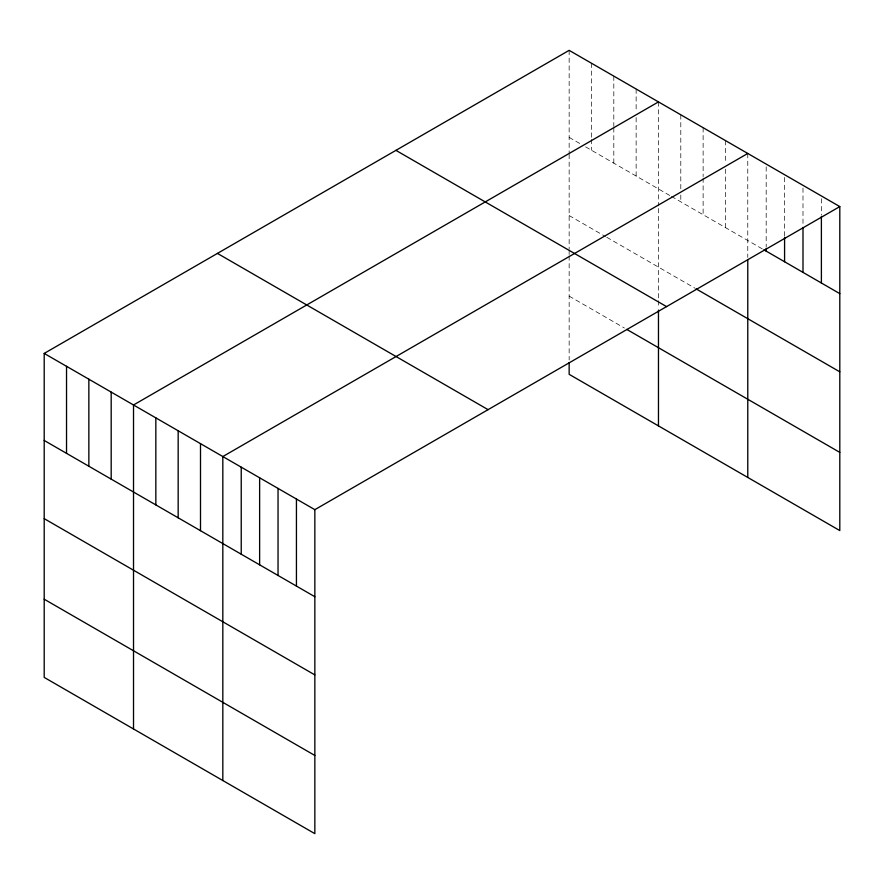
<?xml version="1.0" encoding="UTF-8"?>
<svg xmlns="http://www.w3.org/2000/svg" width="884" height="884" viewBox="0 0 884 884"><rect width="100%" height="100%" fill="white"/><g stroke="black" fill="none" stroke-linecap="round" stroke-linejoin="round"><path stroke-width="0.66" stroke-dasharray="4.42 3.31" d="M569.152 137.374L580.91 144.158M585.606 146.866L670.216 195.718M671.398 196.403L762.737 249.133M569.152 215.563L605.584 236.603M606.767 237.277L694.901 288.162M569.152 296.129L624.391 328.019M821.391 198.69L821.391 215.011M802.992 188.06L802.992 224.779M784.583 177.441L784.583 235.917M766.185 166.811L766.185 247.045M747.776 153.462L747.776 257.443M725.455 140.578L725.455 163.695M725.455 169.131L725.455 227.608M703.123 127.683L703.123 176.645M703.123 178.004L703.123 214.724M680.802 114.798L680.802 189.585M680.802 195.032L680.802 201.828M658.469 101.903L658.469 205.884M658.469 208.48L658.469 299.356M658.469 300.704L658.469 307.411M636.137 89.008L636.137 112.135M636.137 117.572L636.137 176.049M613.816 76.123L613.816 126.434M613.816 127.793L613.816 163.153M591.484 63.228L591.484 138.026M591.484 139.385L591.484 150.258M569.152 50.344L569.152 153.009M569.152 154.313L569.152 249.133M569.152 250.481L569.152 254.504M569.152 255.852L569.152 359.987"/><path stroke-width="1.33" d="M839.8 206.591L314.848 509.67L314.848 833.656L44.2 677.409L44.2 353.423L569.152 50.344L839.8 206.591L839.8 530.577L569.152 374.33L569.152 362.595M658.469 101.903L133.517 404.983L133.517 728.969M747.776 153.462L222.823 456.553L222.823 780.539M763.886 249.796L839.8 293.632M696.073 288.847L839.8 371.821M395.921 150.357L666.569 306.615M626.734 329.378L839.8 452.387M217.431 253.399L488.078 409.657M44.2 353.423L314.848 509.67M44.2 440.453L314.848 596.711M44.2 518.643L314.848 674.901M44.2 599.208L314.848 755.466M821.391 216.37L821.391 283.002M802.992 227.497L802.992 272.371M784.583 237.277L784.583 261.752M766.185 248.404L766.185 251.122M747.776 260.051L747.776 477.448M658.469 310.096L658.469 425.889M296.438 499.051L296.438 586.081M278.04 488.421L278.04 575.462M259.631 477.802L259.631 564.832M241.233 467.172L241.233 554.202M200.502 443.657L200.502 530.687M178.17 430.762L178.17 517.803M155.838 417.878L155.838 504.908M111.185 392.098L111.185 479.128M88.853 379.203L88.853 466.233M66.532 366.308L66.532 453.348"/></g></svg>
